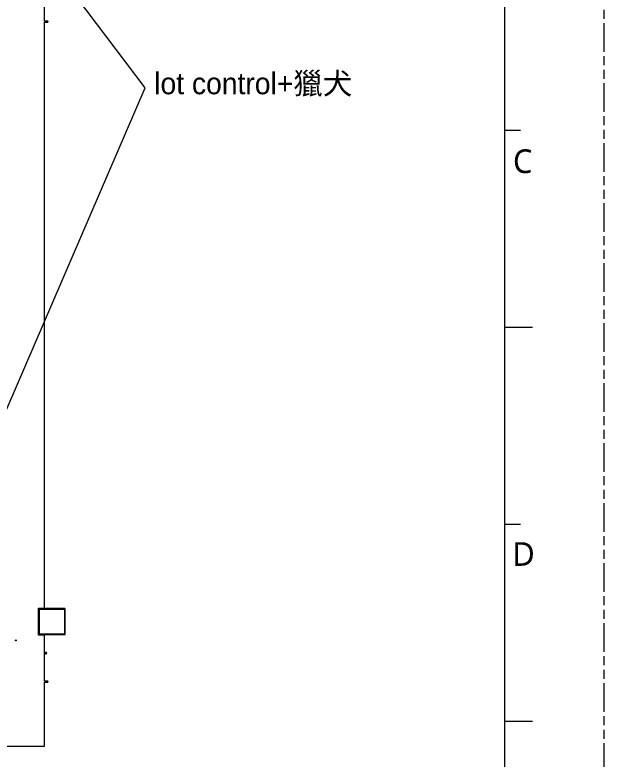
# Model space of a CAD drawing. Extents: x 2864 to 3941, y 2420 to 3182.
# Drawn here: x 3744.8 to 3941.2, y 2604.6 to 2852.7 of the extents above; entities that cross this region are included whole.
import ezdxf

# ---------------------------------------------------------------- set-up
doc = ezdxf.new("R2010")
doc.units = 0
doc.linetypes.add('PHANTOM', pattern=[29.5, 9.5, -1.5, 3, -1.5, 3, -1.5, 9.5])
doc.layers.get('0').update_dxf_attribs({"lineweight": 0})
doc.layers.add('0PAPERF', color=2, linetype='PHANTOM', lineweight=0, plot=False)
doc.layers.add('備註', color=1, linetype='Continuous', lineweight=0)
doc.layers.add('鵬鼎', color=5, linetype='Continuous')
doc.styles.get("Standard").update_dxf_attribs({"font": 'SIMPLEX.SHX', "height": 2.7})

msp = doc.modelspace()

# ---------------------------------------------------------------- linework, layer by layer
at = {"lineweight": 0}
for p, q in [((3908.06702, 2441.38617), (3908.06702, 3142.38933)), ((3908.06702, 2814.20433), (3913.31798, 2814.20433)), ((3908.06702, 2748.56733), (3917.2562, 2748.56733)), ((3908.06702, 2682.93033), (3913.31798, 2682.93033)), ((3908.06702, 2617.29333), (3917.2562, 2617.29333))]:
    msp.add_line(p, q, dxfattribs=at)
at = {"linetype": 'Continuous'}
msp.add_lwpolyline([(3755.67031, 2630.22637, 1), (3755.67031, 2630.62637), (3754.67031, 2630.62637), (3754.67031, 2645.92637), (3752.72031, 2645.92637), (3752.72031, 2654.92637), (3754.67031, 2654.92637), (3754.67031, 2662.42637), (3754.67031, 2850.22637), (3755.67031, 2850.22637, 1), (3755.67031, 2850.62637), (3754.67031, 2850.62637), (3754.67031, 3038.42637)], format="xyb", dxfattribs=at)
for points in [[(3761.54651, 2646.17713), (3761.54651, 2654.67412, 0.120555), (3761.53791, 2654.70929, 0.288693), (3761.46919, 2654.75257), (3752.97073, 2654.75257, 0.354713), (3752.89616, 2654.69207, 0.058386), (3752.89411, 2654.67449), (3752.89411, 2646.18382, 0.443221), (3752.96994, 2646.10017), (3761.46249, 2646.10017, 0.03721), (3761.47371, 2646.101, 0.401225)], [(3755.42031, 2639.92637, 0.414222), (3755.17031, 2640.17637, 0.414222), (3754.92031, 2639.92637, 0.414222), (3755.17031, 2639.67637, 0.414222)]]:
    msp.add_lwpolyline(points, format="xyb", close=True, dxfattribs=at)
for points in [[(3761.39411, 2646.25257), (3753.04651, 2646.25257), (3753.04651, 2654.60017), (3761.39411, 2654.60017)], [(3745.27081, 2644.07637), (3745.12031, 2643.97637), (3744.96981, 2644.07637), (3744.96981, 2644.27637), (3745.12031, 2644.37637), (3745.27081, 2644.27637)]]:
    msp.add_lwpolyline(points, close=True, dxfattribs=at)
msp.add_lwpolyline([(3741.67031, 2608.92637), (3754.67031, 2608.92637), (3754.67031, 2630.22637), (3755.67031, 2630.22637)], dxfattribs=at)
at = {"layer": '0PAPERF'}
msp.add_line((3908.06702, 2441.38617), (3908.06702, 3124.92558), dxfattribs=at)
at = {"layer": '備註', "color": 2, "linetype": 'PHANTOM', "lineweight": 0}
msp.add_line((3941.15578, 2420.38233), (3941.15578, 3181.78733), dxfattribs=at)
at = {"layer": '備註', "linetype": 'Continuous'}
for p, q in [((3788.18135, 2828.38093), (3739.19261, 2893.49871)), ((3738.98382, 2714.41377), (3788.18135, 2828.38093))]:
    msp.add_line(p, q, dxfattribs=at)

# ---------------------------------------------------------------- texts
at = {"layer": '備註', "insert": (3791.25453, 2833.41854), "char_height": 7.2, "width": 155.5081679, "attachment_point": 1}
msp.add_mtext('{\\fPMingLiU|b0|i0|c136|p18;lot control+獵犬}', dxfattribs=at)
at = {"layer": '鵬鼎', "char_height": 7.87644, "width": 14.8568792, "attachment_point": 1}
for s, insert in [('{\\fMicrosoft JhengHei|b0|i0|c136|p0;\\C0;C}', (3910.7722, 2807.84154)), ('{\\fMicrosoft JhengHei|b0|i0|c136|p0;\\C0;D}', (3910.57232, 2676.89914))]:
    msp.add_mtext(s, dxfattribs=dict(at, insert=insert))

doc.saveas('drawing.dxf')
